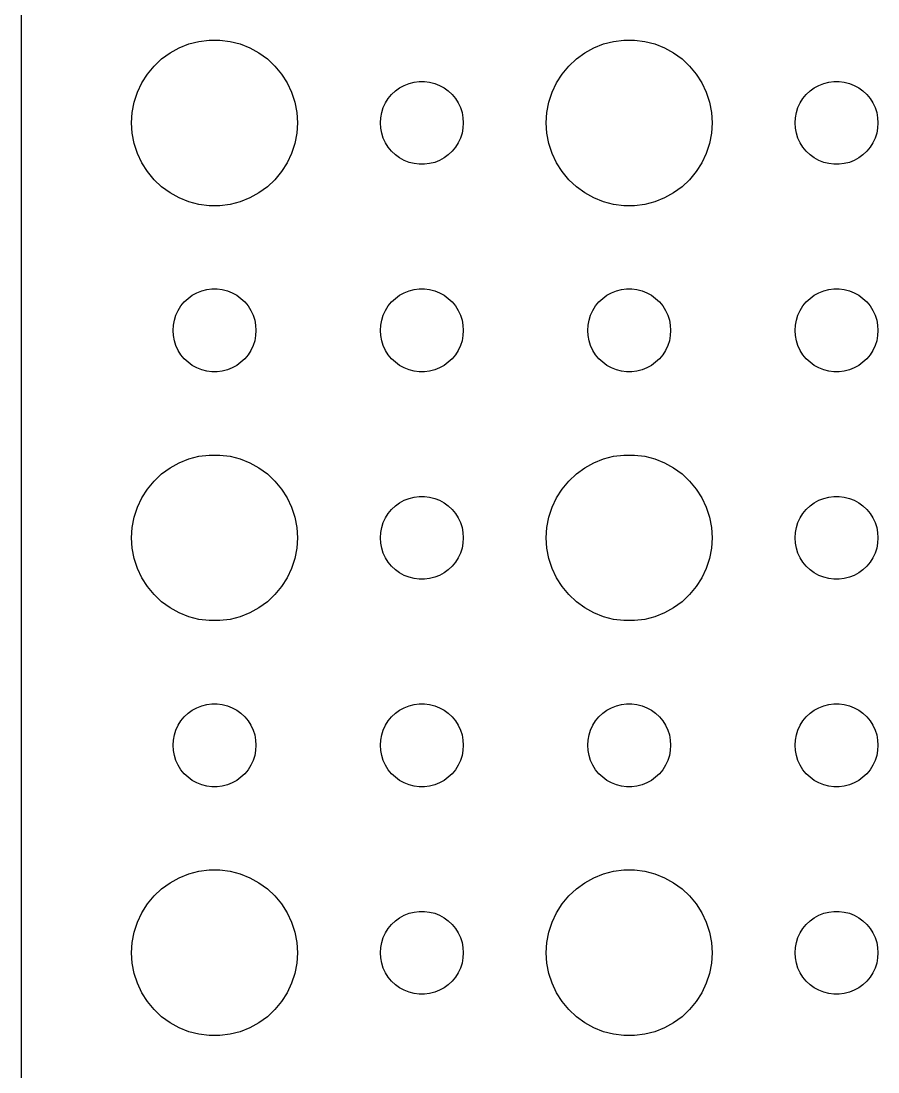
# Model space of a CAD drawing. Header units: metres. Extents: x -134 to 134, y -134 to 134.
# Drawn here: x -134.5 to -103.5, y -71.81 to -33.82 of the extents above; entities that cross this region are included whole.
import ezdxf

# ---------------------------------------------------------------- set-up
doc = ezdxf.new("R2010")
doc.units = ezdxf.units.M

msp = doc.modelspace()

# ---------------------------------------------------------------- linework, layer by layer
for p, q in [((-134.5, 129.5), (-134.5, -129.5)), ((-128.427, -34.6468), (-128.062, -34.5531)), ((-128.062, -34.5531), (-127.688, -34.5059)), ((-127.688, -34.5059), (-127.312, -34.5059)), ((-127.312, -34.5059), (-126.938, -34.5531)), ((-126.938, -34.5531), (-126.573, -34.6468)), ((-113.427, -34.6468), (-113.062, -34.5531)), ((-113.062, -34.5531), (-112.688, -34.5059)), ((-112.688, -34.5059), (-112.312, -34.5059)), ((-112.312, -34.5059), (-111.938, -34.5531)), ((-111.938, -34.5531), (-111.573, -34.6468)), ((-129.107, -34.967), (-128.777, -34.7855)), ((-128.777, -34.7855), (-128.427, -34.6468)), ((-126.573, -34.6468), (-126.223, -34.7855)), ((-126.223, -34.7855), (-125.893, -34.967)), ((-114.107, -34.967), (-113.777, -34.7855)), ((-113.777, -34.7855), (-113.427, -34.6468)), ((-111.573, -34.6468), (-111.223, -34.7855)), ((-111.223, -34.7855), (-110.893, -34.967)), ((-129.687, -35.4464), (-129.412, -35.1885)), ((-129.412, -35.1885), (-129.107, -34.967)), ((-125.893, -34.967), (-125.588, -35.1885)), ((-125.588, -35.1885), (-125.313, -35.4464)), ((-114.687, -35.4464), (-114.412, -35.1885)), ((-114.412, -35.1885), (-114.107, -34.967)), ((-110.893, -34.967), (-110.588, -35.1885)), ((-110.588, -35.1885), (-110.313, -35.4464)), ((-129.927, -35.7366), (-129.687, -35.4464)), ((-125.313, -35.4464), (-125.073, -35.7366)), ((-114.927, -35.7366), (-114.687, -35.4464)), ((-110.313, -35.4464), (-110.073, -35.7366)), ((-130.289, -36.3956), (-130.129, -36.0547)), ((-130.129, -36.0547), (-129.927, -35.7366)), ((-125.073, -35.7366), (-124.871, -36.0547)), ((-124.871, -36.0547), (-124.711, -36.3956)), ((-120.639, -36.1428), (-120.464, -36.0734)), ((-120.464, -36.0734), (-120.281, -36.0266)), ((-120.281, -36.0266), (-120.094, -36.003)), ((-120.094, -36.003), (-119.906, -36.003)), ((-119.906, -36.003), (-119.719, -36.0266)), ((-119.719, -36.0266), (-119.536, -36.0734)), ((-119.536, -36.0734), (-119.361, -36.1428)), ((-115.289, -36.3956), (-115.129, -36.0547)), ((-115.129, -36.0547), (-114.927, -35.7366)), ((-110.073, -35.7366), (-109.871, -36.0547)), ((-109.871, -36.0547), (-109.711, -36.3956)), ((-105.639, -36.1428), (-105.464, -36.0734)), ((-105.464, -36.0734), (-105.281, -36.0266)), ((-105.281, -36.0266), (-105.094, -36.003)), ((-105.094, -36.003), (-104.906, -36.003)), ((-104.906, -36.003), (-104.719, -36.0266)), ((-104.719, -36.0266), (-104.536, -36.0734)), ((-104.536, -36.0734), (-104.361, -36.1428)), ((-130.406, -36.7539), (-130.289, -36.3956)), ((-124.711, -36.3956), (-124.594, -36.7539)), ((-121.093, -36.4732), (-120.956, -36.3442)), ((-120.956, -36.3442), (-120.804, -36.2335)), ((-120.804, -36.2335), (-120.639, -36.1428)), ((-119.361, -36.1428), (-119.196, -36.2335)), ((-119.196, -36.2335), (-119.044, -36.3442)), ((-119.044, -36.3442), (-118.907, -36.4732)), ((-115.406, -36.7539), (-115.289, -36.3956)), ((-109.711, -36.3956), (-109.594, -36.7539)), ((-106.093, -36.4732), (-105.956, -36.3442)), ((-105.956, -36.3442), (-105.804, -36.2335)), ((-105.804, -36.2335), (-105.639, -36.1428)), ((-104.361, -36.1428), (-104.196, -36.2335)), ((-104.196, -36.2335), (-104.044, -36.3442)), ((-104.044, -36.3442), (-103.907, -36.4732)), ((-130.476, -37.124), (-130.406, -36.7539)), ((-124.594, -36.7539), (-124.524, -37.124)), ((-121.395, -36.9478), (-121.314, -36.7774)), ((-121.314, -36.7774), (-121.214, -36.6183)), ((-121.214, -36.6183), (-121.093, -36.4732)), ((-118.907, -36.4732), (-118.786, -36.6183)), ((-118.786, -36.6183), (-118.686, -36.7774)), ((-118.686, -36.7774), (-118.605, -36.9478)), ((-115.476, -37.124), (-115.406, -36.7539)), ((-109.594, -36.7539), (-109.524, -37.124)), ((-106.395, -36.9478), (-106.314, -36.7774)), ((-106.314, -36.7774), (-106.214, -36.6183)), ((-106.214, -36.6183), (-106.093, -36.4732)), ((-103.907, -36.4732), (-103.786, -36.6183)), ((-103.786, -36.6183), (-103.686, -36.7774)), ((-103.686, -36.7774), (-103.605, -36.9478)), ((-130.5, -37.5), (-130.476, -37.124)), ((-124.524, -37.124), (-124.5, -37.5)), ((-121.488, -37.312), (-121.453, -37.127)), ((-121.453, -37.127), (-121.395, -36.9478)), ((-118.605, -36.9478), (-118.547, -37.127)), ((-118.547, -37.127), (-118.512, -37.312)), ((-115.5, -37.5), (-115.476, -37.124)), ((-109.524, -37.124), (-109.5, -37.5)), ((-106.488, -37.312), (-106.453, -37.127)), ((-106.453, -37.127), (-106.395, -36.9478)), ((-103.605, -36.9478), (-103.547, -37.127)), ((-103.547, -37.127), (-103.512, -37.312)), ((-130.476, -37.876), (-130.5, -37.5)), ((-124.5, -37.5), (-124.524, -37.876)), ((-121.5, -37.5), (-121.488, -37.312)), ((-121.488, -37.688), (-121.5, -37.5)), ((-118.512, -37.312), (-118.5, -37.5)), ((-118.5, -37.5), (-118.512, -37.688)), ((-115.476, -37.876), (-115.5, -37.5)), ((-109.5, -37.5), (-109.524, -37.876)), ((-106.5, -37.5), (-106.488, -37.312)), ((-106.488, -37.688), (-106.5, -37.5)), ((-103.512, -37.312), (-103.5, -37.5)), ((-103.5, -37.5), (-103.512, -37.688)), ((-130.406, -38.2461), (-130.476, -37.876)), ((-124.524, -37.876), (-124.594, -38.2461)), ((-121.453, -37.873), (-121.488, -37.688)), ((-121.395, -38.0522), (-121.453, -37.873)), ((-118.547, -37.873), (-118.605, -38.0522)), ((-118.512, -37.688), (-118.547, -37.873)), ((-115.406, -38.2461), (-115.476, -37.876)), ((-109.524, -37.876), (-109.594, -38.2461)), ((-106.453, -37.873), (-106.488, -37.688)), ((-106.395, -38.0522), (-106.453, -37.873)), ((-103.547, -37.873), (-103.605, -38.0522)), ((-103.512, -37.688), (-103.547, -37.873)), ((-130.289, -38.6044), (-130.406, -38.2461)), ((-124.594, -38.2461), (-124.711, -38.6044)), ((-121.314, -38.2226), (-121.395, -38.0522)), ((-121.214, -38.3817), (-121.314, -38.2226)), ((-118.686, -38.2226), (-118.786, -38.3817)), ((-118.605, -38.0522), (-118.686, -38.2226)), ((-115.289, -38.6044), (-115.406, -38.2461)), ((-109.594, -38.2461), (-109.711, -38.6044)), ((-106.314, -38.2226), (-106.395, -38.0522)), ((-106.214, -38.3817), (-106.314, -38.2226)), ((-103.686, -38.2226), (-103.786, -38.3817)), ((-103.605, -38.0522), (-103.686, -38.2226)), ((-130.129, -38.9453), (-130.289, -38.6044)), ((-124.711, -38.6044), (-124.871, -38.9453)), ((-121.093, -38.5268), (-121.214, -38.3817)), ((-120.956, -38.6558), (-121.093, -38.5268)), ((-120.804, -38.7665), (-120.956, -38.6558)), ((-119.044, -38.6558), (-119.196, -38.7665)), ((-118.907, -38.5268), (-119.044, -38.6558)), ((-118.786, -38.3817), (-118.907, -38.5268)), ((-115.129, -38.9453), (-115.289, -38.6044)), ((-109.711, -38.6044), (-109.871, -38.9453)), ((-106.093, -38.5268), (-106.214, -38.3817)), ((-105.956, -38.6558), (-106.093, -38.5268)), ((-105.804, -38.7665), (-105.956, -38.6558)), ((-104.044, -38.6558), (-104.196, -38.7665)), ((-103.907, -38.5268), (-104.044, -38.6558)), ((-103.786, -38.3817), (-103.907, -38.5268)), ((-129.927, -39.2634), (-130.129, -38.9453)), ((-124.871, -38.9453), (-125.073, -39.2634)), ((-120.639, -38.8572), (-120.804, -38.7665)), ((-120.464, -38.9266), (-120.639, -38.8572)), ((-120.281, -38.9734), (-120.464, -38.9266)), ((-120.094, -38.997), (-120.281, -38.9734)), ((-119.906, -38.997), (-120.094, -38.997)), ((-119.719, -38.9734), (-119.906, -38.997)), ((-119.536, -38.9266), (-119.719, -38.9734)), ((-119.361, -38.8572), (-119.536, -38.9266)), ((-119.196, -38.7665), (-119.361, -38.8572)), ((-114.927, -39.2634), (-115.129, -38.9453)), ((-109.871, -38.9453), (-110.073, -39.2634)), ((-105.639, -38.8572), (-105.804, -38.7665)), ((-105.464, -38.9266), (-105.639, -38.8572)), ((-105.281, -38.9734), (-105.464, -38.9266)), ((-105.094, -38.997), (-105.281, -38.9734)), ((-104.906, -38.997), (-105.094, -38.997)), ((-104.719, -38.9734), (-104.906, -38.997)), ((-104.536, -38.9266), (-104.719, -38.9734)), ((-104.361, -38.8572), (-104.536, -38.9266)), ((-104.196, -38.7665), (-104.361, -38.8572)), ((-129.687, -39.5536), (-129.927, -39.2634)), ((-125.073, -39.2634), (-125.313, -39.5536)), ((-114.687, -39.5536), (-114.927, -39.2634)), ((-110.073, -39.2634), (-110.313, -39.5536)), ((-129.412, -39.8115), (-129.687, -39.5536)), ((-129.107, -40.033), (-129.412, -39.8115)), ((-125.588, -39.8115), (-125.893, -40.033)), ((-125.313, -39.5536), (-125.588, -39.8115)), ((-114.412, -39.8115), (-114.687, -39.5536)), ((-114.107, -40.033), (-114.412, -39.8115)), ((-110.588, -39.8115), (-110.893, -40.033)), ((-110.313, -39.5536), (-110.588, -39.8115)), ((-128.777, -40.2145), (-129.107, -40.033)), ((-128.427, -40.3532), (-128.777, -40.2145)), ((-126.223, -40.2145), (-126.573, -40.3532)), ((-125.893, -40.033), (-126.223, -40.2145)), ((-113.777, -40.2145), (-114.107, -40.033)), ((-113.427, -40.3532), (-113.777, -40.2145)), ((-111.223, -40.2145), (-111.573, -40.3532)), ((-110.893, -40.033), (-111.223, -40.2145)), ((-128.062, -40.4469), (-128.427, -40.3532)), ((-127.688, -40.4941), (-128.062, -40.4469)), ((-127.312, -40.4941), (-127.688, -40.4941)), ((-126.938, -40.4469), (-127.312, -40.4941)), ((-126.573, -40.3532), (-126.938, -40.4469)), ((-113.062, -40.4469), (-113.427, -40.3532)), ((-112.688, -40.4941), (-113.062, -40.4469)), ((-112.312, -40.4941), (-112.688, -40.4941)), ((-111.938, -40.4469), (-112.312, -40.4941)), ((-111.573, -40.3532), (-111.938, -40.4469)), ((-128.304, -43.7335), (-128.139, -43.6428)), ((-128.139, -43.6428), (-127.964, -43.5734)), ((-127.964, -43.5734), (-127.781, -43.5266)), ((-127.781, -43.5266), (-127.594, -43.503)), ((-127.594, -43.503), (-127.406, -43.503)), ((-127.406, -43.503), (-127.219, -43.5266)), ((-127.219, -43.5266), (-127.036, -43.5734)), ((-127.036, -43.5734), (-126.861, -43.6428)), ((-126.861, -43.6428), (-126.696, -43.7335)), ((-120.804, -43.7335), (-120.639, -43.6428)), ((-120.639, -43.6428), (-120.464, -43.5734)), ((-120.464, -43.5734), (-120.281, -43.5266)), ((-120.281, -43.5266), (-120.094, -43.503)), ((-120.094, -43.503), (-119.906, -43.503)), ((-119.906, -43.503), (-119.719, -43.5266)), ((-119.719, -43.5266), (-119.536, -43.5734)), ((-119.536, -43.5734), (-119.361, -43.6428)), ((-119.361, -43.6428), (-119.196, -43.7335)), ((-113.304, -43.7335), (-113.139, -43.6428)), ((-113.139, -43.6428), (-112.964, -43.5734)), ((-112.964, -43.5734), (-112.781, -43.5266)), ((-112.781, -43.5266), (-112.594, -43.503)), ((-112.594, -43.503), (-112.406, -43.503)), ((-112.406, -43.503), (-112.219, -43.5266)), ((-112.219, -43.5266), (-112.036, -43.5734)), ((-112.036, -43.5734), (-111.861, -43.6428)), ((-111.861, -43.6428), (-111.696, -43.7335)), ((-105.804, -43.7335), (-105.639, -43.6428)), ((-105.639, -43.6428), (-105.464, -43.5734)), ((-105.464, -43.5734), (-105.281, -43.5266)), ((-105.281, -43.5266), (-105.094, -43.503)), ((-105.094, -43.503), (-104.906, -43.503)), ((-104.906, -43.503), (-104.719, -43.5266)), ((-104.719, -43.5266), (-104.536, -43.5734)), ((-104.536, -43.5734), (-104.361, -43.6428)), ((-104.361, -43.6428), (-104.196, -43.7335)), ((-128.714, -44.1183), (-128.593, -43.9732)), ((-128.593, -43.9732), (-128.456, -43.8442)), ((-128.456, -43.8442), (-128.304, -43.7335)), ((-126.696, -43.7335), (-126.544, -43.8442)), ((-126.544, -43.8442), (-126.407, -43.9732)), ((-126.407, -43.9732), (-126.286, -44.1183)), ((-121.214, -44.1183), (-121.093, -43.9732)), ((-121.093, -43.9732), (-120.956, -43.8442)), ((-120.956, -43.8442), (-120.804, -43.7335)), ((-119.196, -43.7335), (-119.044, -43.8442)), ((-119.044, -43.8442), (-118.907, -43.9732)), ((-118.907, -43.9732), (-118.786, -44.1183)), ((-113.714, -44.1183), (-113.593, -43.9732)), ((-113.593, -43.9732), (-113.456, -43.8442)), ((-113.456, -43.8442), (-113.304, -43.7335)), ((-111.696, -43.7335), (-111.544, -43.8442)), ((-111.544, -43.8442), (-111.407, -43.9732)), ((-111.407, -43.9732), (-111.286, -44.1183)), ((-106.214, -44.1183), (-106.093, -43.9732)), ((-106.093, -43.9732), (-105.956, -43.8442)), ((-105.956, -43.8442), (-105.804, -43.7335)), ((-104.196, -43.7335), (-104.044, -43.8442)), ((-104.044, -43.8442), (-103.907, -43.9732)), ((-103.907, -43.9732), (-103.786, -44.1183)), ((-128.953, -44.627), (-128.895, -44.4478)), ((-128.895, -44.4478), (-128.814, -44.2774)), ((-128.814, -44.2774), (-128.714, -44.1183)), ((-126.286, -44.1183), (-126.186, -44.2774)), ((-126.186, -44.2774), (-126.105, -44.4478)), ((-126.105, -44.4478), (-126.047, -44.627)), ((-121.453, -44.627), (-121.395, -44.4478)), ((-121.395, -44.4478), (-121.314, -44.2774)), ((-121.314, -44.2774), (-121.214, -44.1183)), ((-118.786, -44.1183), (-118.686, -44.2774)), ((-118.686, -44.2774), (-118.605, -44.4478)), ((-118.605, -44.4478), (-118.547, -44.627)), ((-113.953, -44.627), (-113.895, -44.4478)), ((-113.895, -44.4478), (-113.814, -44.2774)), ((-113.814, -44.2774), (-113.714, -44.1183)), ((-111.286, -44.1183), (-111.186, -44.2774)), ((-111.186, -44.2774), (-111.105, -44.4478)), ((-111.105, -44.4478), (-111.047, -44.627)), ((-106.453, -44.627), (-106.395, -44.4478)), ((-106.395, -44.4478), (-106.314, -44.2774)), ((-106.314, -44.2774), (-106.214, -44.1183)), ((-103.786, -44.1183), (-103.686, -44.2774)), ((-103.686, -44.2774), (-103.605, -44.4478)), ((-103.605, -44.4478), (-103.547, -44.627)), ((-129, -45), (-128.988, -44.812)), ((-128.988, -44.812), (-128.953, -44.627)), ((-126.047, -44.627), (-126.012, -44.812)), ((-126.012, -44.812), (-126, -45)), ((-121.5, -45), (-121.488, -44.812)), ((-121.488, -44.812), (-121.453, -44.627)), ((-118.547, -44.627), (-118.512, -44.812)), ((-118.512, -44.812), (-118.5, -45)), ((-114, -45), (-113.988, -44.812)), ((-113.988, -44.812), (-113.953, -44.627)), ((-111.047, -44.627), (-111.012, -44.812)), ((-111.012, -44.812), (-111, -45)), ((-106.5, -45), (-106.488, -44.812)), ((-106.488, -44.812), (-106.453, -44.627)), ((-103.547, -44.627), (-103.512, -44.812)), ((-103.512, -44.812), (-103.5, -45)), ((-128.988, -45.188), (-129, -45)), ((-128.953, -45.373), (-128.988, -45.188)), ((-126.012, -45.188), (-126.047, -45.373)), ((-126, -45), (-126.012, -45.188)), ((-121.488, -45.188), (-121.5, -45)), ((-121.453, -45.373), (-121.488, -45.188)), ((-118.512, -45.188), (-118.547, -45.373)), ((-118.5, -45), (-118.512, -45.188)), ((-113.988, -45.188), (-114, -45)), ((-113.953, -45.373), (-113.988, -45.188)), ((-111.012, -45.188), (-111.047, -45.373)), ((-111, -45), (-111.012, -45.188)), ((-106.488, -45.188), (-106.5, -45)), ((-106.453, -45.373), (-106.488, -45.188)), ((-103.512, -45.188), (-103.547, -45.373)), ((-103.5, -45), (-103.512, -45.188)), ((-128.895, -45.5522), (-128.953, -45.373)), ((-128.814, -45.7226), (-128.895, -45.5522)), ((-126.105, -45.5522), (-126.186, -45.7226)), ((-126.047, -45.373), (-126.105, -45.5522)), ((-121.395, -45.5522), (-121.453, -45.373)), ((-121.314, -45.7226), (-121.395, -45.5522)), ((-118.605, -45.5522), (-118.686, -45.7226)), ((-118.547, -45.373), (-118.605, -45.5522)), ((-113.895, -45.5522), (-113.953, -45.373)), ((-113.814, -45.7226), (-113.895, -45.5522)), ((-111.105, -45.5522), (-111.186, -45.7226)), ((-111.047, -45.373), (-111.105, -45.5522)), ((-106.395, -45.5522), (-106.453, -45.373)), ((-106.314, -45.7226), (-106.395, -45.5522)), ((-103.605, -45.5522), (-103.686, -45.7226)), ((-103.547, -45.373), (-103.605, -45.5522)), ((-128.714, -45.8817), (-128.814, -45.7226)), ((-128.593, -46.0268), (-128.714, -45.8817)), ((-126.286, -45.8817), (-126.407, -46.0268)), ((-126.186, -45.7226), (-126.286, -45.8817)), ((-121.214, -45.8817), (-121.314, -45.7226)), ((-121.093, -46.0268), (-121.214, -45.8817)), ((-118.786, -45.8817), (-118.907, -46.0268)), ((-118.686, -45.7226), (-118.786, -45.8817)), ((-113.714, -45.8817), (-113.814, -45.7226)), ((-113.593, -46.0268), (-113.714, -45.8817)), ((-111.286, -45.8817), (-111.407, -46.0268)), ((-111.186, -45.7226), (-111.286, -45.8817)), ((-106.214, -45.8817), (-106.314, -45.7226)), ((-106.093, -46.0268), (-106.214, -45.8817)), ((-103.786, -45.8817), (-103.907, -46.0268)), ((-103.686, -45.7226), (-103.786, -45.8817)), ((-128.456, -46.1558), (-128.593, -46.0268)), ((-128.304, -46.2665), (-128.456, -46.1558)), ((-128.139, -46.3572), (-128.304, -46.2665)), ((-126.696, -46.2665), (-126.861, -46.3572)), ((-126.544, -46.1558), (-126.696, -46.2665)), ((-126.407, -46.0268), (-126.544, -46.1558)), ((-120.956, -46.1558), (-121.093, -46.0268)), ((-120.804, -46.2665), (-120.956, -46.1558)), ((-120.639, -46.3572), (-120.804, -46.2665)), ((-119.196, -46.2665), (-119.361, -46.3572)), ((-119.044, -46.1558), (-119.196, -46.2665)), ((-118.907, -46.0268), (-119.044, -46.1558)), ((-113.456, -46.1558), (-113.593, -46.0268)), ((-113.304, -46.2665), (-113.456, -46.1558)), ((-113.139, -46.3572), (-113.304, -46.2665)), ((-111.696, -46.2665), (-111.861, -46.3572)), ((-111.544, -46.1558), (-111.696, -46.2665)), ((-111.407, -46.0268), (-111.544, -46.1558)), ((-105.956, -46.1558), (-106.093, -46.0268)), ((-105.804, -46.2665), (-105.956, -46.1558)), ((-105.639, -46.3572), (-105.804, -46.2665)), ((-104.196, -46.2665), (-104.361, -46.3572)), ((-104.044, -46.1558), (-104.196, -46.2665)), ((-103.907, -46.0268), (-104.044, -46.1558)), ((-127.964, -46.4266), (-128.139, -46.3572)), ((-127.781, -46.4734), (-127.964, -46.4266)), ((-127.594, -46.497), (-127.781, -46.4734)), ((-127.406, -46.497), (-127.594, -46.497)), ((-127.219, -46.4734), (-127.406, -46.497)), ((-127.036, -46.4266), (-127.219, -46.4734)), ((-126.861, -46.3572), (-127.036, -46.4266)), ((-120.464, -46.4266), (-120.639, -46.3572)), ((-120.281, -46.4734), (-120.464, -46.4266)), ((-120.094, -46.497), (-120.281, -46.4734)), ((-119.906, -46.497), (-120.094, -46.497)), ((-119.719, -46.4734), (-119.906, -46.497)), ((-119.536, -46.4266), (-119.719, -46.4734)), ((-119.361, -46.3572), (-119.536, -46.4266)), ((-112.964, -46.4266), (-113.139, -46.3572)), ((-112.781, -46.4734), (-112.964, -46.4266)), ((-112.594, -46.497), (-112.781, -46.4734)), ((-112.406, -46.497), (-112.594, -46.497)), ((-112.219, -46.4734), (-112.406, -46.497)), ((-112.036, -46.4266), (-112.219, -46.4734)), ((-111.861, -46.3572), (-112.036, -46.4266)), ((-105.464, -46.4266), (-105.639, -46.3572)), ((-105.281, -46.4734), (-105.464, -46.4266)), ((-105.094, -46.497), (-105.281, -46.4734)), ((-104.906, -46.497), (-105.094, -46.497)), ((-104.719, -46.4734), (-104.906, -46.497)), ((-104.536, -46.4266), (-104.719, -46.4734)), ((-104.361, -46.3572), (-104.536, -46.4266)), ((-128.777, -49.7855), (-128.427, -49.6468)), ((-128.427, -49.6468), (-128.062, -49.5531)), ((-128.062, -49.5531), (-127.688, -49.5059)), ((-127.688, -49.5059), (-127.312, -49.5059)), ((-127.312, -49.5059), (-126.938, -49.5531)), ((-126.938, -49.5531), (-126.573, -49.6468)), ((-126.573, -49.6468), (-126.223, -49.7855)), ((-113.777, -49.7855), (-113.427, -49.6468)), ((-113.427, -49.6468), (-113.062, -49.5531)), ((-113.062, -49.5531), (-112.688, -49.5059)), ((-112.688, -49.5059), (-112.312, -49.5059)), ((-112.312, -49.5059), (-111.938, -49.5531)), ((-111.938, -49.5531), (-111.573, -49.6468)), ((-111.573, -49.6468), (-111.223, -49.7855)), ((-129.412, -50.1885), (-129.107, -49.967)), ((-129.107, -49.967), (-128.777, -49.7855)), ((-126.223, -49.7855), (-125.893, -49.967)), ((-125.893, -49.967), (-125.588, -50.1885)), ((-114.412, -50.1885), (-114.107, -49.967)), ((-114.107, -49.967), (-113.777, -49.7855)), ((-111.223, -49.7855), (-110.893, -49.967)), ((-110.893, -49.967), (-110.588, -50.1885)), ((-129.927, -50.7366), (-129.687, -50.4464)), ((-129.687, -50.4464), (-129.412, -50.1885)), ((-125.588, -50.1885), (-125.313, -50.4464)), ((-125.313, -50.4464), (-125.073, -50.7366)), ((-114.927, -50.7366), (-114.687, -50.4464)), ((-114.687, -50.4464), (-114.412, -50.1885)), ((-110.588, -50.1885), (-110.313, -50.4464)), ((-110.313, -50.4464), (-110.073, -50.7366)), ((-130.129, -51.0547), (-129.927, -50.7366)), ((-125.073, -50.7366), (-124.871, -51.0547)), ((-115.129, -51.0547), (-114.927, -50.7366)), ((-110.073, -50.7366), (-109.871, -51.0547)), ((-130.289, -51.3956), (-130.129, -51.0547)), ((-124.871, -51.0547), (-124.711, -51.3956)), ((-120.956, -51.3442), (-120.804, -51.2335)), ((-120.804, -51.2335), (-120.639, -51.1428)), ((-120.639, -51.1428), (-120.464, -51.0734)), ((-120.464, -51.0734), (-120.281, -51.0266)), ((-120.281, -51.0266), (-120.094, -51.003)), ((-120.094, -51.003), (-119.906, -51.003)), ((-119.906, -51.003), (-119.719, -51.0266)), ((-119.719, -51.0266), (-119.536, -51.0734)), ((-119.536, -51.0734), (-119.361, -51.1428)), ((-119.361, -51.1428), (-119.196, -51.2335)), ((-119.196, -51.2335), (-119.044, -51.3442)), ((-115.289, -51.3956), (-115.129, -51.0547)), ((-109.871, -51.0547), (-109.711, -51.3956)), ((-105.956, -51.3442), (-105.804, -51.2335)), ((-105.804, -51.2335), (-105.639, -51.1428)), ((-105.639, -51.1428), (-105.464, -51.0734)), ((-105.464, -51.0734), (-105.281, -51.0266)), ((-105.281, -51.0266), (-105.094, -51.003)), ((-105.094, -51.003), (-104.906, -51.003)), ((-104.906, -51.003), (-104.719, -51.0266)), ((-104.719, -51.0266), (-104.536, -51.0734)), ((-104.536, -51.0734), (-104.361, -51.1428)), ((-104.361, -51.1428), (-104.196, -51.2335)), ((-104.196, -51.2335), (-104.044, -51.3442)), ((-130.406, -51.7539), (-130.289, -51.3956)), ((-124.711, -51.3956), (-124.594, -51.7539)), ((-121.314, -51.7774), (-121.214, -51.6183)), ((-121.214, -51.6183), (-121.093, -51.4732)), ((-121.093, -51.4732), (-120.956, -51.3442)), ((-119.044, -51.3442), (-118.907, -51.4732)), ((-118.907, -51.4732), (-118.786, -51.6183)), ((-118.786, -51.6183), (-118.686, -51.7774)), ((-115.406, -51.7539), (-115.289, -51.3956)), ((-109.711, -51.3956), (-109.594, -51.7539)), ((-106.314, -51.7774), (-106.214, -51.6183)), ((-106.214, -51.6183), (-106.093, -51.4732)), ((-106.093, -51.4732), (-105.956, -51.3442)), ((-104.044, -51.3442), (-103.907, -51.4732)), ((-103.907, -51.4732), (-103.786, -51.6183)), ((-103.786, -51.6183), (-103.686, -51.7774)), ((-130.476, -52.124), (-130.406, -51.7539)), ((-124.594, -51.7539), (-124.524, -52.124)), ((-121.453, -52.127), (-121.395, -51.9478)), ((-121.395, -51.9478), (-121.314, -51.7774)), ((-118.686, -51.7774), (-118.605, -51.9478)), ((-118.605, -51.9478), (-118.547, -52.127)), ((-115.476, -52.124), (-115.406, -51.7539)), ((-109.594, -51.7539), (-109.524, -52.124)), ((-106.453, -52.127), (-106.395, -51.9478)), ((-106.395, -51.9478), (-106.314, -51.7774)), ((-103.686, -51.7774), (-103.605, -51.9478)), ((-103.605, -51.9478), (-103.547, -52.127)), ((-130.5, -52.5), (-130.476, -52.124)), ((-124.524, -52.124), (-124.5, -52.5)), ((-121.5, -52.5), (-121.488, -52.312)), ((-121.488, -52.312), (-121.453, -52.127)), ((-118.547, -52.127), (-118.512, -52.312)), ((-118.512, -52.312), (-118.5, -52.5)), ((-115.5, -52.5), (-115.476, -52.124)), ((-109.524, -52.124), (-109.5, -52.5)), ((-106.5, -52.5), (-106.488, -52.312)), ((-106.488, -52.312), (-106.453, -52.127)), ((-103.547, -52.127), (-103.512, -52.312)), ((-103.512, -52.312), (-103.5, -52.5)), ((-130.476, -52.876), (-130.5, -52.5)), ((-124.5, -52.5), (-124.524, -52.876)), ((-121.488, -52.688), (-121.5, -52.5)), ((-121.453, -52.873), (-121.488, -52.688)), ((-118.512, -52.688), (-118.547, -52.873)), ((-118.5, -52.5), (-118.512, -52.688)), ((-115.476, -52.876), (-115.5, -52.5)), ((-109.5, -52.5), (-109.524, -52.876)), ((-106.488, -52.688), (-106.5, -52.5)), ((-106.453, -52.873), (-106.488, -52.688)), ((-103.512, -52.688), (-103.547, -52.873)), ((-103.5, -52.5), (-103.512, -52.688)), ((-130.406, -53.2461), (-130.476, -52.876)), ((-124.524, -52.876), (-124.594, -53.2461)), ((-121.395, -53.0522), (-121.453, -52.873)), ((-121.314, -53.2226), (-121.395, -53.0522)), ((-118.605, -53.0522), (-118.686, -53.2226)), ((-118.547, -52.873), (-118.605, -53.0522)), ((-115.406, -53.2461), (-115.476, -52.876)), ((-109.524, -52.876), (-109.594, -53.2461)), ((-106.395, -53.0522), (-106.453, -52.873)), ((-106.314, -53.2226), (-106.395, -53.0522)), ((-103.605, -53.0522), (-103.686, -53.2226)), ((-103.547, -52.873), (-103.605, -53.0522)), ((-130.289, -53.6044), (-130.406, -53.2461)), ((-124.594, -53.2461), (-124.711, -53.6044)), ((-121.214, -53.3817), (-121.314, -53.2226)), ((-121.093, -53.5268), (-121.214, -53.3817)), ((-120.956, -53.6558), (-121.093, -53.5268)), ((-118.907, -53.5268), (-119.044, -53.6558)), ((-118.786, -53.3817), (-118.907, -53.5268)), ((-118.686, -53.2226), (-118.786, -53.3817)), ((-115.289, -53.6044), (-115.406, -53.2461)), ((-109.594, -53.2461), (-109.711, -53.6044)), ((-106.214, -53.3817), (-106.314, -53.2226)), ((-106.093, -53.5268), (-106.214, -53.3817)), ((-105.956, -53.6558), (-106.093, -53.5268)), ((-103.907, -53.5268), (-104.044, -53.6558)), ((-103.786, -53.3817), (-103.907, -53.5268)), ((-103.686, -53.2226), (-103.786, -53.3817)), ((-130.129, -53.9453), (-130.289, -53.6044)), ((-129.927, -54.2634), (-130.129, -53.9453)), ((-124.871, -53.9453), (-125.073, -54.2634)), ((-124.711, -53.6044), (-124.871, -53.9453)), ((-120.804, -53.7665), (-120.956, -53.6558)), ((-120.639, -53.8572), (-120.804, -53.7665)), ((-120.464, -53.9266), (-120.639, -53.8572)), ((-120.281, -53.9734), (-120.464, -53.9266)), ((-119.536, -53.9266), (-119.719, -53.9734)), ((-119.361, -53.8572), (-119.536, -53.9266)), ((-119.196, -53.7665), (-119.361, -53.8572)), ((-119.044, -53.6558), (-119.196, -53.7665)), ((-115.129, -53.9453), (-115.289, -53.6044)), ((-114.927, -54.2634), (-115.129, -53.9453)), ((-109.871, -53.9453), (-110.073, -54.2634)), ((-109.711, -53.6044), (-109.871, -53.9453)), ((-105.804, -53.7665), (-105.956, -53.6558)), ((-105.639, -53.8572), (-105.804, -53.7665)), ((-105.464, -53.9266), (-105.639, -53.8572)), ((-105.281, -53.9734), (-105.464, -53.9266)), ((-104.536, -53.9266), (-104.719, -53.9734)), ((-104.361, -53.8572), (-104.536, -53.9266)), ((-104.196, -53.7665), (-104.361, -53.8572)), ((-104.044, -53.6558), (-104.196, -53.7665)), ((-129.687, -54.5536), (-129.927, -54.2634)), ((-125.073, -54.2634), (-125.313, -54.5536)), ((-120.094, -53.997), (-120.281, -53.9734)), ((-119.906, -53.997), (-120.094, -53.997)), ((-119.719, -53.9734), (-119.906, -53.997)), ((-114.687, -54.5536), (-114.927, -54.2634)), ((-110.073, -54.2634), (-110.313, -54.5536)), ((-105.094, -53.997), (-105.281, -53.9734)), ((-104.906, -53.997), (-105.094, -53.997)), ((-104.719, -53.9734), (-104.906, -53.997)), ((-129.412, -54.8115), (-129.687, -54.5536)), ((-125.313, -54.5536), (-125.588, -54.8115)), ((-114.412, -54.8115), (-114.687, -54.5536)), ((-110.313, -54.5536), (-110.588, -54.8115)), ((-129.107, -55.033), (-129.412, -54.8115)), ((-128.777, -55.2145), (-129.107, -55.033)), ((-125.893, -55.033), (-126.223, -55.2145)), ((-125.588, -54.8115), (-125.893, -55.033)), ((-114.107, -55.033), (-114.412, -54.8115)), ((-113.777, -55.2145), (-114.107, -55.033)), ((-110.893, -55.033), (-111.223, -55.2145)), ((-110.588, -54.8115), (-110.893, -55.033)), ((-128.427, -55.3532), (-128.777, -55.2145)), ((-128.062, -55.4469), (-128.427, -55.3532)), ((-127.688, -55.4941), (-128.062, -55.4469)), ((-126.938, -55.4469), (-127.312, -55.4941)), ((-126.573, -55.3532), (-126.938, -55.4469)), ((-126.223, -55.2145), (-126.573, -55.3532)), ((-113.427, -55.3532), (-113.777, -55.2145)), ((-113.062, -55.4469), (-113.427, -55.3532)), ((-112.688, -55.4941), (-113.062, -55.4469)), ((-111.938, -55.4469), (-112.312, -55.4941)), ((-111.573, -55.3532), (-111.938, -55.4469)), ((-111.223, -55.2145), (-111.573, -55.3532)), ((-127.312, -55.4941), (-127.688, -55.4941)), ((-112.312, -55.4941), (-112.688, -55.4941)), ((-127.781, -58.5266), (-127.594, -58.503)), ((-127.594, -58.503), (-127.406, -58.503)), ((-127.406, -58.503), (-127.219, -58.5266)), ((-120.281, -58.5266), (-120.094, -58.503)), ((-120.094, -58.503), (-119.906, -58.503)), ((-119.906, -58.503), (-119.719, -58.5266)), ((-112.781, -58.5266), (-112.594, -58.503)), ((-112.594, -58.503), (-112.406, -58.503)), ((-112.406, -58.503), (-112.219, -58.5266)), ((-105.281, -58.5266), (-105.094, -58.503)), ((-105.094, -58.503), (-104.906, -58.503)), ((-104.906, -58.503), (-104.719, -58.5266)), ((-128.593, -58.9732), (-128.456, -58.8442)), ((-128.456, -58.8442), (-128.304, -58.7335)), ((-128.304, -58.7335), (-128.139, -58.6428)), ((-128.139, -58.6428), (-127.964, -58.5734)), ((-127.964, -58.5734), (-127.781, -58.5266)), ((-127.219, -58.5266), (-127.036, -58.5734)), ((-127.036, -58.5734), (-126.861, -58.6428)), ((-126.861, -58.6428), (-126.696, -58.7335)), ((-126.696, -58.7335), (-126.544, -58.8442)), ((-126.544, -58.8442), (-126.407, -58.9732)), ((-121.093, -58.9732), (-120.956, -58.8442)), ((-120.956, -58.8442), (-120.804, -58.7335)), ((-120.804, -58.7335), (-120.639, -58.6428)), ((-120.639, -58.6428), (-120.464, -58.5734)), ((-120.464, -58.5734), (-120.281, -58.5266)), ((-119.719, -58.5266), (-119.536, -58.5734)), ((-119.536, -58.5734), (-119.361, -58.6428)), ((-119.361, -58.6428), (-119.196, -58.7335)), ((-119.196, -58.7335), (-119.044, -58.8442)), ((-119.044, -58.8442), (-118.907, -58.9732)), ((-113.593, -58.9732), (-113.456, -58.8442)), ((-113.456, -58.8442), (-113.304, -58.7335)), ((-113.304, -58.7335), (-113.139, -58.6428)), ((-113.139, -58.6428), (-112.964, -58.5734)), ((-112.964, -58.5734), (-112.781, -58.5266)), ((-112.219, -58.5266), (-112.036, -58.5734)), ((-112.036, -58.5734), (-111.861, -58.6428)), ((-111.861, -58.6428), (-111.696, -58.7335)), ((-111.696, -58.7335), (-111.544, -58.8442)), ((-111.544, -58.8442), (-111.407, -58.9732)), ((-106.093, -58.9732), (-105.956, -58.8442)), ((-105.956, -58.8442), (-105.804, -58.7335)), ((-105.804, -58.7335), (-105.639, -58.6428)), ((-105.639, -58.6428), (-105.464, -58.5734)), ((-105.464, -58.5734), (-105.281, -58.5266)), ((-104.719, -58.5266), (-104.536, -58.5734)), ((-104.536, -58.5734), (-104.361, -58.6428)), ((-104.361, -58.6428), (-104.196, -58.7335)), ((-104.196, -58.7335), (-104.044, -58.8442)), ((-104.044, -58.8442), (-103.907, -58.9732)), ((-128.814, -59.2774), (-128.714, -59.1183)), ((-128.714, -59.1183), (-128.593, -58.9732)), ((-126.407, -58.9732), (-126.286, -59.1183)), ((-126.286, -59.1183), (-126.186, -59.2774)), ((-121.314, -59.2774), (-121.214, -59.1183)), ((-121.214, -59.1183), (-121.093, -58.9732)), ((-118.907, -58.9732), (-118.786, -59.1183)), ((-118.786, -59.1183), (-118.686, -59.2774)), ((-113.814, -59.2774), (-113.714, -59.1183)), ((-113.714, -59.1183), (-113.593, -58.9732)), ((-111.407, -58.9732), (-111.286, -59.1183)), ((-111.286, -59.1183), (-111.186, -59.2774)), ((-106.314, -59.2774), (-106.214, -59.1183)), ((-106.214, -59.1183), (-106.093, -58.9732)), ((-103.907, -58.9732), (-103.786, -59.1183)), ((-103.786, -59.1183), (-103.686, -59.2774)), ((-128.988, -59.812), (-128.953, -59.627)), ((-128.953, -59.627), (-128.895, -59.4478)), ((-128.895, -59.4478), (-128.814, -59.2774)), ((-126.186, -59.2774), (-126.105, -59.4478)), ((-126.105, -59.4478), (-126.047, -59.627)), ((-126.047, -59.627), (-126.012, -59.812)), ((-121.488, -59.812), (-121.453, -59.627)), ((-121.453, -59.627), (-121.395, -59.4478)), ((-121.395, -59.4478), (-121.314, -59.2774)), ((-118.686, -59.2774), (-118.605, -59.4478)), ((-118.605, -59.4478), (-118.547, -59.627)), ((-118.547, -59.627), (-118.512, -59.812)), ((-113.988, -59.812), (-113.953, -59.627)), ((-113.953, -59.627), (-113.895, -59.4478)), ((-113.895, -59.4478), (-113.814, -59.2774)), ((-111.186, -59.2774), (-111.105, -59.4478)), ((-111.105, -59.4478), (-111.047, -59.627)), ((-111.047, -59.627), (-111.012, -59.812)), ((-106.488, -59.812), (-106.453, -59.627)), ((-106.453, -59.627), (-106.395, -59.4478)), ((-106.395, -59.4478), (-106.314, -59.2774)), ((-103.686, -59.2774), (-103.605, -59.4478)), ((-103.605, -59.4478), (-103.547, -59.627)), ((-103.547, -59.627), (-103.512, -59.812)), ((-129, -60), (-128.988, -59.812)), ((-128.988, -60.188), (-129, -60)), ((-126.012, -59.812), (-126, -60)), ((-126, -60), (-126.012, -60.188)), ((-121.5, -60), (-121.488, -59.812)), ((-121.488, -60.188), (-121.5, -60)), ((-118.512, -59.812), (-118.5, -60)), ((-118.5, -60), (-118.512, -60.188)), ((-114, -60), (-113.988, -59.812)), ((-113.988, -60.188), (-114, -60)), ((-111.012, -59.812), (-111, -60)), ((-111, -60), (-111.012, -60.188)), ((-106.5, -60), (-106.488, -59.812)), ((-106.488, -60.188), (-106.5, -60)), ((-103.512, -59.812), (-103.5, -60)), ((-103.5, -60), (-103.512, -60.188)), ((-128.953, -60.373), (-128.988, -60.188)), ((-128.895, -60.5522), (-128.953, -60.373)), ((-126.047, -60.373), (-126.105, -60.5522)), ((-126.012, -60.188), (-126.047, -60.373)), ((-121.453, -60.373), (-121.488, -60.188)), ((-121.395, -60.5522), (-121.453, -60.373)), ((-118.547, -60.373), (-118.605, -60.5522)), ((-118.512, -60.188), (-118.547, -60.373)), ((-113.953, -60.373), (-113.988, -60.188)), ((-113.895, -60.5522), (-113.953, -60.373)), ((-111.047, -60.373), (-111.105, -60.5522)), ((-111.012, -60.188), (-111.047, -60.373)), ((-106.453, -60.373), (-106.488, -60.188)), ((-106.395, -60.5522), (-106.453, -60.373)), ((-103.547, -60.373), (-103.605, -60.5522)), ((-103.512, -60.188), (-103.547, -60.373)), ((-128.814, -60.7226), (-128.895, -60.5522)), ((-128.714, -60.8817), (-128.814, -60.7226)), ((-126.186, -60.7226), (-126.286, -60.8817)), ((-126.105, -60.5522), (-126.186, -60.7226)), ((-121.314, -60.7226), (-121.395, -60.5522)), ((-121.214, -60.8817), (-121.314, -60.7226)), ((-118.686, -60.7226), (-118.786, -60.8817)), ((-118.605, -60.5522), (-118.686, -60.7226)), ((-113.814, -60.7226), (-113.895, -60.5522)), ((-113.714, -60.8817), (-113.814, -60.7226)), ((-111.186, -60.7226), (-111.286, -60.8817)), ((-111.105, -60.5522), (-111.186, -60.7226)), ((-106.314, -60.7226), (-106.395, -60.5522)), ((-106.214, -60.8817), (-106.314, -60.7226)), ((-103.686, -60.7226), (-103.786, -60.8817)), ((-103.605, -60.5522), (-103.686, -60.7226)), ((-128.593, -61.0268), (-128.714, -60.8817)), ((-128.456, -61.1558), (-128.593, -61.0268)), ((-128.304, -61.2665), (-128.456, -61.1558)), ((-126.544, -61.1558), (-126.696, -61.2665)), ((-126.407, -61.0268), (-126.544, -61.1558)), ((-126.286, -60.8817), (-126.407, -61.0268)), ((-121.093, -61.0268), (-121.214, -60.8817)), ((-120.956, -61.1558), (-121.093, -61.0268)), ((-120.804, -61.2665), (-120.956, -61.1558)), ((-119.044, -61.1558), (-119.196, -61.2665)), ((-118.907, -61.0268), (-119.044, -61.1558)), ((-118.786, -60.8817), (-118.907, -61.0268)), ((-113.593, -61.0268), (-113.714, -60.8817)), ((-113.456, -61.1558), (-113.593, -61.0268)), ((-113.304, -61.2665), (-113.456, -61.1558)), ((-111.544, -61.1558), (-111.696, -61.2665)), ((-111.407, -61.0268), (-111.544, -61.1558)), ((-111.286, -60.8817), (-111.407, -61.0268)), ((-106.093, -61.0268), (-106.214, -60.8817)), ((-105.956, -61.1558), (-106.093, -61.0268)), ((-105.804, -61.2665), (-105.956, -61.1558)), ((-104.044, -61.1558), (-104.196, -61.2665)), ((-103.907, -61.0268), (-104.044, -61.1558)), ((-103.786, -60.8817), (-103.907, -61.0268)), ((-128.139, -61.3572), (-128.304, -61.2665)), ((-127.964, -61.4266), (-128.139, -61.3572)), ((-127.781, -61.4734), (-127.964, -61.4266)), ((-127.594, -61.497), (-127.781, -61.4734)), ((-127.406, -61.497), (-127.594, -61.497)), ((-127.219, -61.4734), (-127.406, -61.497)), ((-127.036, -61.4266), (-127.219, -61.4734)), ((-126.861, -61.3572), (-127.036, -61.4266)), ((-126.696, -61.2665), (-126.861, -61.3572)), ((-120.639, -61.3572), (-120.804, -61.2665)), ((-120.464, -61.4266), (-120.639, -61.3572)), ((-120.281, -61.4734), (-120.464, -61.4266)), ((-120.094, -61.497), (-120.281, -61.4734)), ((-119.906, -61.497), (-120.094, -61.497)), ((-119.719, -61.4734), (-119.906, -61.497)), ((-119.536, -61.4266), (-119.719, -61.4734)), ((-119.361, -61.3572), (-119.536, -61.4266)), ((-119.196, -61.2665), (-119.361, -61.3572)), ((-113.139, -61.3572), (-113.304, -61.2665)), ((-112.964, -61.4266), (-113.139, -61.3572)), ((-112.781, -61.4734), (-112.964, -61.4266)), ((-112.594, -61.497), (-112.781, -61.4734)), ((-112.406, -61.497), (-112.594, -61.497)), ((-112.219, -61.4734), (-112.406, -61.497)), ((-112.036, -61.4266), (-112.219, -61.4734)), ((-111.861, -61.3572), (-112.036, -61.4266)), ((-111.696, -61.2665), (-111.861, -61.3572)), ((-105.639, -61.3572), (-105.804, -61.2665)), ((-105.464, -61.4266), (-105.639, -61.3572)), ((-105.281, -61.4734), (-105.464, -61.4266)), ((-105.094, -61.497), (-105.281, -61.4734)), ((-104.906, -61.497), (-105.094, -61.497)), ((-104.719, -61.4734), (-104.906, -61.497)), ((-104.536, -61.4266), (-104.719, -61.4734)), ((-104.361, -61.3572), (-104.536, -61.4266)), ((-104.196, -61.2665), (-104.361, -61.3572)), ((-128.427, -64.6468), (-128.062, -64.5531)), ((-128.062, -64.5531), (-127.688, -64.5059)), ((-127.688, -64.5059), (-127.312, -64.5059)), ((-127.312, -64.5059), (-126.938, -64.5531)), ((-126.938, -64.5531), (-126.573, -64.6468)), ((-113.427, -64.6468), (-113.062, -64.5531)), ((-113.062, -64.5531), (-112.688, -64.5059)), ((-112.688, -64.5059), (-112.312, -64.5059)), ((-112.312, -64.5059), (-111.938, -64.5531)), ((-111.938, -64.5531), (-111.573, -64.6468)), ((-129.107, -64.967), (-128.777, -64.7855)), ((-128.777, -64.7855), (-128.427, -64.6468)), ((-126.573, -64.6468), (-126.223, -64.7855)), ((-126.223, -64.7855), (-125.893, -64.967)), ((-114.107, -64.967), (-113.777, -64.7855)), ((-113.777, -64.7855), (-113.427, -64.6468)), ((-111.573, -64.6468), (-111.223, -64.7855)), ((-111.223, -64.7855), (-110.893, -64.967)), ((-129.687, -65.4464), (-129.412, -65.1885)), ((-129.412, -65.1885), (-129.107, -64.967)), ((-125.893, -64.967), (-125.588, -65.1885)), ((-125.588, -65.1885), (-125.313, -65.4464)), ((-114.687, -65.4464), (-114.412, -65.1885)), ((-114.412, -65.1885), (-114.107, -64.967)), ((-110.893, -64.967), (-110.588, -65.1885)), ((-110.588, -65.1885), (-110.313, -65.4464)), ((-129.927, -65.7366), (-129.687, -65.4464)), ((-125.313, -65.4464), (-125.073, -65.7366)), ((-114.927, -65.7366), (-114.687, -65.4464)), ((-110.313, -65.4464), (-110.073, -65.7366)), ((-130.289, -66.3956), (-130.129, -66.0547)), ((-130.129, -66.0547), (-129.927, -65.7366)), ((-125.073, -65.7366), (-124.871, -66.0547)), ((-124.871, -66.0547), (-124.711, -66.3956)), ((-120.639, -66.1428), (-120.464, -66.0734)), ((-120.464, -66.0734), (-120.281, -66.0266)), ((-120.281, -66.0266), (-120.094, -66.003)), ((-120.094, -66.003), (-119.906, -66.003)), ((-119.906, -66.003), (-119.719, -66.0266)), ((-119.719, -66.0266), (-119.536, -66.0734)), ((-119.536, -66.0734), (-119.361, -66.1428)), ((-115.289, -66.3956), (-115.129, -66.0547)), ((-115.129, -66.0547), (-114.927, -65.7366)), ((-110.073, -65.7366), (-109.871, -66.0547)), ((-109.871, -66.0547), (-109.711, -66.3956)), ((-105.639, -66.1428), (-105.464, -66.0734)), ((-105.464, -66.0734), (-105.281, -66.0266)), ((-105.281, -66.0266), (-105.094, -66.003)), ((-105.094, -66.003), (-104.906, -66.003)), ((-104.906, -66.003), (-104.719, -66.0266)), ((-104.719, -66.0266), (-104.536, -66.0734)), ((-104.536, -66.0734), (-104.361, -66.1428)), ((-130.406, -66.7539), (-130.289, -66.3956)), ((-124.711, -66.3956), (-124.594, -66.7539)), ((-121.214, -66.6183), (-121.093, -66.4732)), ((-121.093, -66.4732), (-120.956, -66.3442)), ((-120.956, -66.3442), (-120.804, -66.2335)), ((-120.804, -66.2335), (-120.639, -66.1428)), ((-119.361, -66.1428), (-119.196, -66.2335)), ((-119.196, -66.2335), (-119.044, -66.3442)), ((-119.044, -66.3442), (-118.907, -66.4732)), ((-118.907, -66.4732), (-118.786, -66.6183)), ((-115.406, -66.7539), (-115.289, -66.3956)), ((-109.711, -66.3956), (-109.594, -66.7539)), ((-106.214, -66.6183), (-106.093, -66.4732)), ((-106.093, -66.4732), (-105.956, -66.3442)), ((-105.956, -66.3442), (-105.804, -66.2335)), ((-105.804, -66.2335), (-105.639, -66.1428)), ((-104.361, -66.1428), (-104.196, -66.2335)), ((-104.196, -66.2335), (-104.044, -66.3442)), ((-104.044, -66.3442), (-103.907, -66.4732)), ((-103.907, -66.4732), (-103.786, -66.6183)), ((-130.476, -67.124), (-130.406, -66.7539)), ((-124.594, -66.7539), (-124.524, -67.124)), ((-121.395, -66.9478), (-121.314, -66.7774)), ((-121.314, -66.7774), (-121.214, -66.6183)), ((-118.786, -66.6183), (-118.686, -66.7774)), ((-118.686, -66.7774), (-118.605, -66.9478)), ((-115.476, -67.124), (-115.406, -66.7539)), ((-109.594, -66.7539), (-109.524, -67.124)), ((-106.395, -66.9478), (-106.314, -66.7774)), ((-106.314, -66.7774), (-106.214, -66.6183)), ((-103.786, -66.6183), (-103.686, -66.7774)), ((-103.686, -66.7774), (-103.605, -66.9478)), ((-130.5, -67.5), (-130.476, -67.124)), ((-124.524, -67.124), (-124.5, -67.5)), ((-121.488, -67.312), (-121.453, -67.127)), ((-121.453, -67.127), (-121.395, -66.9478)), ((-118.605, -66.9478), (-118.547, -67.127)), ((-118.547, -67.127), (-118.512, -67.312)), ((-115.5, -67.5), (-115.476, -67.124)), ((-109.524, -67.124), (-109.5, -67.5)), ((-106.488, -67.312), (-106.453, -67.127)), ((-106.453, -67.127), (-106.395, -66.9478)), ((-103.605, -66.9478), (-103.547, -67.127)), ((-103.547, -67.127), (-103.512, -67.312)), ((-130.476, -67.876), (-130.5, -67.5)), ((-124.5, -67.5), (-124.524, -67.876)), ((-121.5, -67.5), (-121.488, -67.312)), ((-121.488, -67.688), (-121.5, -67.5)), ((-118.512, -67.312), (-118.5, -67.5)), ((-118.5, -67.5), (-118.512, -67.688)), ((-115.476, -67.876), (-115.5, -67.5)), ((-109.5, -67.5), (-109.524, -67.876)), ((-106.5, -67.5), (-106.488, -67.312)), ((-106.488, -67.688), (-106.5, -67.5)), ((-103.512, -67.312), (-103.5, -67.5)), ((-103.5, -67.5), (-103.512, -67.688)), ((-130.406, -68.2461), (-130.476, -67.876)), ((-124.524, -67.876), (-124.594, -68.2461)), ((-121.453, -67.873), (-121.488, -67.688)), ((-121.395, -68.0522), (-121.453, -67.873)), ((-118.547, -67.873), (-118.605, -68.0522)), ((-118.512, -67.688), (-118.547, -67.873)), ((-115.406, -68.2461), (-115.476, -67.876)), ((-109.524, -67.876), (-109.594, -68.2461)), ((-106.453, -67.873), (-106.488, -67.688)), ((-106.395, -68.0522), (-106.453, -67.873)), ((-103.547, -67.873), (-103.605, -68.0522)), ((-103.512, -67.688), (-103.547, -67.873)), ((-130.289, -68.6044), (-130.406, -68.2461)), ((-124.594, -68.2461), (-124.711, -68.6044)), ((-121.314, -68.2226), (-121.395, -68.0522)), ((-121.214, -68.3817), (-121.314, -68.2226)), ((-121.093, -68.5268), (-121.214, -68.3817)), ((-118.786, -68.3817), (-118.907, -68.5268)), ((-118.686, -68.2226), (-118.786, -68.3817)), ((-118.605, -68.0522), (-118.686, -68.2226)), ((-115.289, -68.6044), (-115.406, -68.2461)), ((-109.594, -68.2461), (-109.711, -68.6044)), ((-106.314, -68.2226), (-106.395, -68.0522)), ((-106.214, -68.3817), (-106.314, -68.2226)), ((-106.093, -68.5268), (-106.214, -68.3817)), ((-103.786, -68.3817), (-103.907, -68.5268)), ((-103.686, -68.2226), (-103.786, -68.3817)), ((-103.605, -68.0522), (-103.686, -68.2226)), ((-130.129, -68.9453), (-130.289, -68.6044)), ((-124.711, -68.6044), (-124.871, -68.9453)), ((-120.956, -68.6558), (-121.093, -68.5268)), ((-120.804, -68.7665), (-120.956, -68.6558)), ((-119.044, -68.6558), (-119.196, -68.7665)), ((-118.907, -68.5268), (-119.044, -68.6558)), ((-115.129, -68.9453), (-115.289, -68.6044)), ((-109.711, -68.6044), (-109.871, -68.9453)), ((-105.956, -68.6558), (-106.093, -68.5268)), ((-105.804, -68.7665), (-105.956, -68.6558)), ((-104.044, -68.6558), (-104.196, -68.7665)), ((-103.907, -68.5268), (-104.044, -68.6558)), ((-129.927, -69.2634), (-130.129, -68.9453)), ((-124.871, -68.9453), (-125.073, -69.2634)), ((-120.639, -68.8572), (-120.804, -68.7665)), ((-120.464, -68.9266), (-120.639, -68.8572)), ((-120.281, -68.9734), (-120.464, -68.9266)), ((-120.094, -68.997), (-120.281, -68.9734)), ((-119.906, -68.997), (-120.094, -68.997)), ((-119.719, -68.9734), (-119.906, -68.997)), ((-119.536, -68.9266), (-119.719, -68.9734)), ((-119.361, -68.8572), (-119.536, -68.9266)), ((-119.196, -68.7665), (-119.361, -68.8572)), ((-114.927, -69.2634), (-115.129, -68.9453)), ((-109.871, -68.9453), (-110.073, -69.2634)), ((-105.639, -68.8572), (-105.804, -68.7665)), ((-105.464, -68.9266), (-105.639, -68.8572)), ((-105.281, -68.9734), (-105.464, -68.9266)), ((-105.094, -68.997), (-105.281, -68.9734)), ((-104.906, -68.997), (-105.094, -68.997)), ((-104.719, -68.9734), (-104.906, -68.997)), ((-104.536, -68.9266), (-104.719, -68.9734)), ((-104.361, -68.8572), (-104.536, -68.9266)), ((-104.196, -68.7665), (-104.361, -68.8572)), ((-129.687, -69.5536), (-129.927, -69.2634)), ((-125.073, -69.2634), (-125.313, -69.5536)), ((-114.687, -69.5536), (-114.927, -69.2634)), ((-110.073, -69.2634), (-110.313, -69.5536)), ((-129.412, -69.8115), (-129.687, -69.5536)), ((-129.107, -70.033), (-129.412, -69.8115)), ((-125.588, -69.8115), (-125.893, -70.033)), ((-125.313, -69.5536), (-125.588, -69.8115)), ((-114.412, -69.8115), (-114.687, -69.5536)), ((-114.107, -70.033), (-114.412, -69.8115)), ((-110.588, -69.8115), (-110.893, -70.033)), ((-110.313, -69.5536), (-110.588, -69.8115)), ((-128.777, -70.2145), (-129.107, -70.033)), ((-128.427, -70.3532), (-128.777, -70.2145)), ((-126.223, -70.2145), (-126.573, -70.3532)), ((-125.893, -70.033), (-126.223, -70.2145)), ((-113.777, -70.2145), (-114.107, -70.033)), ((-113.427, -70.3532), (-113.777, -70.2145)), ((-111.223, -70.2145), (-111.573, -70.3532)), ((-110.893, -70.033), (-111.223, -70.2145)), ((-128.062, -70.4469), (-128.427, -70.3532)), ((-127.688, -70.4941), (-128.062, -70.4469)), ((-127.312, -70.4941), (-127.688, -70.4941)), ((-126.938, -70.4469), (-127.312, -70.4941)), ((-126.573, -70.3532), (-126.938, -70.4469)), ((-113.062, -70.4469), (-113.427, -70.3532)), ((-112.688, -70.4941), (-113.062, -70.4469)), ((-112.312, -70.4941), (-112.688, -70.4941)), ((-111.938, -70.4469), (-112.312, -70.4941)), ((-111.573, -70.3532), (-111.938, -70.4469))]:
    msp.add_line(p, q)

doc.saveas('drawing.dxf')
